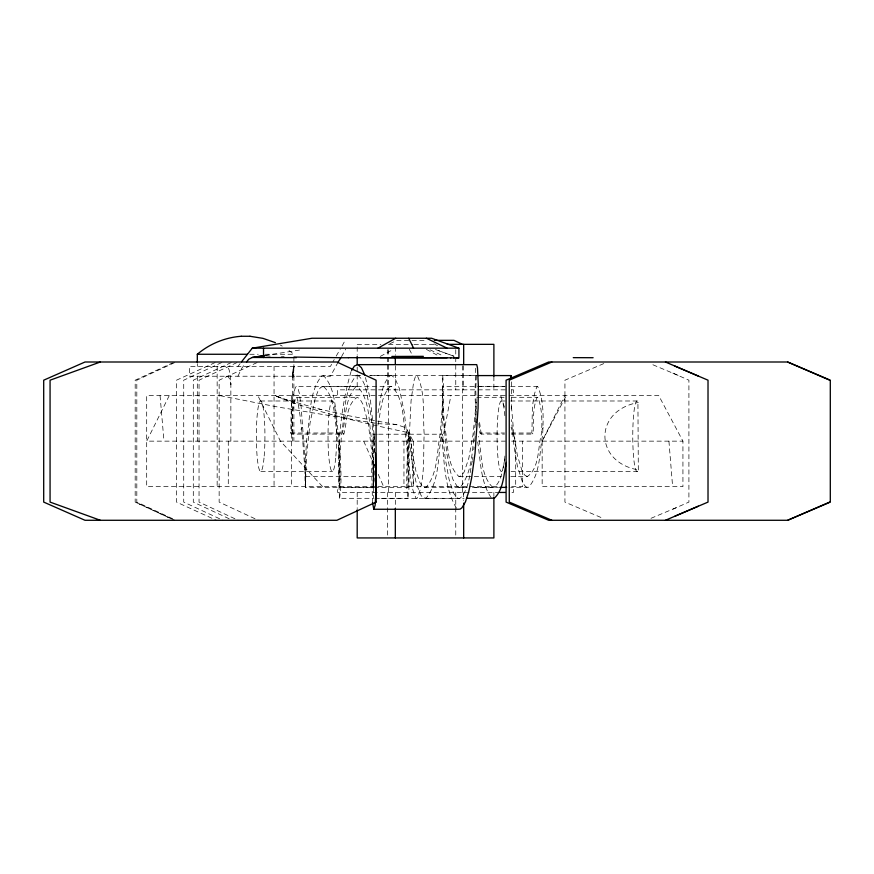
<?xml version="1.0" encoding="UTF-8"?>
<svg xmlns="http://www.w3.org/2000/svg" width="874" height="874" viewBox="0 0 874 874"><rect width="100%" height="100%" fill="white"/><g stroke="black" fill="none" stroke-linecap="round" stroke-linejoin="round"><path stroke-width="0.66" stroke-dasharray="4.37 3.28" d="M638.315 469.906L637.922 401.669A35.277 4.294 -90 0 0 632.765 435.94A35.277 4.294 -90 0 0 637.867 470.857L638.315 469.906C593.796 462.062 593.774 410.343 638.315 402.532M373.482 471.873L373.733 487.222L372.586 458.184L368.402 424.513L363.311 404.902L359.706 398.631L357.204 397.299C345.94 404.596 347.229 422.197 343.843 434.094L291.982 434.094L290.671 433.012C291.545 417.696 289.698 401.002 295.827 386.669L357.346 386.516C370.685 399.8 368.369 423.573 371.953 441.086C373.089 456.436 374.76 472.058 373.602 487.375L305.354 487.375C304.25 469.469 305.856 451.465 307.255 433.613C310.751 414.527 308.981 391.235 321.927 375.711L360.372 375.58M291.982 434.094C292.582 421.978 291.239 408.923 295.86 397.517L357.204 397.299M296.428 397.299L296.985 397.67C302.273 423.366 303.202 450.296 305.496 476.592L305.354 487.375L306.599 455.463L310.073 422.819L315.252 398.227L317.808 391.585L320.539 387.521L323.358 386.352L391.607 386.352C404.968 399.036 402.75 423.551 406.29 440.638C407.459 456.206 409.141 471.993 407.983 487.55L339.724 487.55C338.577 469.764 340.204 451.88 341.559 434.138C345.012 414.811 343.329 391.476 356.177 375.602L360.459 375.394M305.332 473.992L305.474 487.222L305.092 459.407L301.027 405.612L299.356 393.366L298.001 388.46L296.559 386.516M510.875 476.592L527.262 476.592C539.619 468.278 537.772 447.543 541.334 434.258C542.448 422.164 542.088 409.207 538.133 397.67L537.007 397.517C532.386 408.923 533.73 421.978 533.129 434.094L531.818 433.012C532.692 417.696 530.846 401.002 536.975 386.669L537.707 386.516C544.218 401.068 543.3 418.886 542.656 434.739C539.291 452.066 540.722 473.337 528.617 487.222L510.733 487.375M373.602 487.375L373.624 461.374M305.354 487.375L305.583 475.008M373.832 475.008L373.482 486.676L374.312 464.149M292.615 377.579L294.21 376.224M511.29 409.021L511.563 381.851M374.061 452.699L374.728 442.878M476.319 410.78L475.543 422.273M476.21 422.83L476.461 419.072M300.973 429.32L302.186 427.681M294.21 366.359L292.735 373.089A10.892 1.606 90 0 0 292.615 377.251M374.542 434.214L372.772 472.921L373.668 497.699M476.221 402.269L473.085 434.258L468.835 458.184L464.236 471.873L461.669 475.511L459.003 476.592C446.396 465.208 448.428 444.123 444.942 428.468C443.566 414.484 442.31 400.412 442.55 386.352L505.347 386.352M475.434 423.508C471.971 444.527 474.058 469.884 460.358 487.222L457.364 486.676L453.005 479.651L450.329 471.173L446.887 454.01L442.67 412.812L442.299 376.781L442.703 375.58L476.833 375.58M466.924 487.55L424.611 487.55L423.103 486.916L420.154 483.136L416.046 471.654L412.572 454.546L409.895 433.351L408.573 432.575L406.672 472.342L406.825 488.861L407.819 498.311L408.857 491.854L409.098 477.641L407.59 442.583L404.312 412.441L399.374 388.471L394.906 378.071L391.76 375.58L369.921 375.58M475.653 368.271L474.964 393.671L476.112 422.732M474.768 440.736L475.248 435.569M473.806 449.706L474.09 447.138M378.005 425.081C380.9 412.277 380.518 396.403 390.197 386.559L391.607 386.352M343.843 434.094L342.532 433.012C345.896 417.706 344.76 398.719 355.926 386.669L357.346 386.516M472.321 460.773C469.436 473.271 469.644 488.719 460.128 498.289L378.049 498.497M472.495 459.582L472.856 457.189M378.005 412.812C380.955 400.5 380.561 385.008 390.175 375.711L391.76 375.58M476.363 375.602L475.773 389.771L476.363 409.327M442.244 441.141L450.875 395.649M504.932 459.068C502.408 468.54 502.146 480.438 494.356 487.342L472.386 487.55M373.438 441.141L374.662 436.137M541.956 429.32L543.333 427.681M351.064 371.581C339.036 412.32 336.971 456.119 339.571 498.311L373.701 498.311M413.347 441.141L413.347 486.621L411.141 441.141L406.902 432.324L407.076 429.779L403.81 426.993L396.785 424.731L348.071 415.609L317.47 408.671L321.665 409.709L284.673 399.134L289.01 400.685L274.96 395.649L279.123 397.146M237.957 376.224L241.541 368.555L245.113 363.901M169.239 395.649L146.701 441.141L505.401 441.141M509.214 395.649L658.767 395.649L682.933 441.141L682.933 486.621L542.153 486.621L542.153 441.141L564.844 395.649M542.153 441.141L566.319 395.649M342.105 345.962L345.667 339.352M341.516 356.658L345.667 349.185M338.183 361.978L330.492 376.224L189.483 376.224L189.483 366.359L330.492 366.359A572.656 309.134 -17.6 0 1 331.716 364.087M339.724 487.55C340.915 469.862 338.992 451.934 337.375 434.28C333.89 418.668 335.845 397.79 323.358 386.352M237.957 366.359L240.11 363.628M380.288 356.406L393.322 349.392M389.826 343.777L397.102 340.347L425.54 340.347M174.745 362.568L136.814 380.19L136.814 502.091L173.522 519.145M221.668 362.568L183.726 380.19L183.726 502.091L222.892 520.281M231.26 362.568L193.296 380.19L193.296 502.091L230.037 519.145M236.985 362.568L199.043 380.19L199.043 502.091L238.209 520.281M257.087 362.568L219.145 380.19L219.145 502.091L258.311 520.281M173.281 362.568L135.186 380.19L135.175 502.091L174.516 520.281L135.186 502.091M339.571 498.311C342.717 477.728 339.844 455.802 338.697 434.859C335.026 416.035 337.353 390.165 323.511 375.58M215.124 362.546L176.493 380.19L176.493 502.091L216.326 520.281M603.77 363.595L564.932 380.19L564.932 502.091L603.77 518.675M651.01 518.304L678.082 506.92M264.975 355.467L302.765 349.556M424.611 487.55L426.108 487.342C438.125 473.129 436.782 451.814 440.103 434.28C441.599 418.351 442.867 402.346 442.55 386.352M408.573 432.575L412.452 465.416L416.461 484.141L421.137 495.547L422.787 497.437L426.119 498.18C439.895 481.017 437.787 455.725 441.414 434.859C442.692 415.172 444.615 395.256 442.703 375.58M357.193 344.345L380.846 344.345M388.515 344.345L412.878 344.345M414.09 344.345L436.956 344.345M249.811 354.265L258.201 354.265M265.041 354.265L293.893 354.265L287.786 349.611M672.904 373.132L688.909 380.19L688.909 502.091L672.904 509.149M369.91 375.394L476.57 375.394M678.082 375.361L651.01 363.977M479.629 386.516L505.292 386.516M510.689 386.516L537.707 386.516M505.325 389.837L337.637 389.837L337.637 395.649M512 389.837L513.442 389.837L513.442 395.649M505.325 395.649L146.69 395.649L146.69 486.621L499.764 486.621M476.789 397.299L505.15 397.299M511.902 397.299L537.576 397.299M260.397 400.991L332.065 400.991M501.119 400.991L505.194 400.991M510.613 400.991L636.807 400.991M290.671 433.012L342.532 433.012M478.832 423.606L479.957 433.012L504.527 433.012M511.345 433.012L531.818 433.012M479.957 433.012L481.268 434.094L504.473 434.094M511.29 434.094L533.129 434.094M377.306 434.214L373.22 434.214L371.701 470.649L372.51 502.572M378.628 434.214L442.561 434.214L445.27 458.588L449.007 479.16L453.519 493.067L456.785 497.699L458.457 498.497M511.629 441.141L682.933 441.141M260.889 471.425L332.557 471.425M511.115 471.425L637.31 471.425M305.496 476.592L373.744 476.592M459.003 476.592L501.326 476.592M511.694 486.621L522.663 486.621L522.663 441.141M458.861 487.375L467.055 487.375M472.517 487.375L498.453 487.375M499.764 492.444L337.637 492.444L337.637 486.621M512 492.444L513.442 492.444L513.442 486.621M375.066 498.311L407.819 498.311M424.447 498.311L464.039 498.311M377.743 423.617L396.785 424.731M265.816 355.794L270.678 356.166M375.175 423.202L277.735 406.989L219.997 395.649M226.508 376.224L227.076 376.312A9.188 4.545 -89.7 0 1 228.693 377.339L230.277 380.354L230.856 384.702L230.823 382.025M406.902 432.324C368.784 424.207 330.634 415.609 293.719 403.012L274.818 395.649M527.262 476.592L524.597 475.008L522.018 470.78L517.386 455.463L513.868 434.149L511.192 403.537M492.86 487.55C479.935 475.063 482.011 453.136 478.471 436.476M275.474 395.649L283.526 399.265M357.761 375.394C366.774 381.752 366.446 395.267 369.265 405.033C371.931 420.634 373.427 436.41 374.356 452.197M527.109 487.375L525.613 486.676L522.674 482.798L517.342 465.973L514.174 447.444L511.356 419.607M430.03 349.818L443.446 356.068M426.37 349.392L439.567 356.395M434.094 343.832L437.459 345.689M280.303 345.055L282.215 346.115M322.572 486.621L280.423 441.141L257.874 395.649M491.035 497.437C480.241 481.377 480.678 460.423 477.663 441.883M456.457 508.198C443.424 486.272 444.626 458.85 441.25 434.214M407.076 429.779L413.173 441.141M409.316 349.283L412.976 356.286M363.715 441.141L374.476 465.722M378.245 474.331L383.62 486.621M500.66 395.649L504.833 408.289M511.104 427.244L515.693 441.141L515.693 486.621M365.507 377.513L370.456 400.39L374.706 440.135M407.983 487.55L407.787 466.476L411.086 400.543L413.708 381.643L415.379 376.738L417.171 375.394C425.769 393.092 422.688 414.953 424.196 434.28C422.994 455.441 425.605 478.482 417.193 498.289L416.21 498.497C406.847 479.149 410.179 455.332 408.551 434.214M481.268 434.094L479.564 422.415M160.062 395.649L163.984 441.141M668.927 441.141L672.619 486.621M373.34 469.174L373.985 481.88M305.234 471.873L305.736 481.88M493.886 376.454L493.886 389.837M493.886 492.444L493.886 496.465M463.668 365.747L463.668 389.837M463.668 492.444L463.668 500.474M462.477 365.747L462.477 492.444M455.758 349.698L455.758 389.837M455.758 492.444L455.758 537.936M403.952 441.141L403.952 486.621M395.321 347.022L395.321 355.052M395.321 365.747L395.321 389.837M395.321 492.444L395.321 508.504M388.602 349.698L388.602 492.444M387.411 349.698L387.411 389.837M387.411 492.444L387.411 537.936M357.193 347.022L357.193 355.052M357.193 367.091L357.193 389.837M357.193 492.444L357.193 508.504M339.09 441.141L339.09 486.621M293.893 356.953L293.893 366.359M293.893 376.224L293.893 441.141M293.806 366.73L293.806 376.279M293.598 367.189L293.598 376.333M293.413 367.823L293.413 376.399M293.238 368.609L293.238 376.486M293.085 369.549L292.943 376.683M292.823 371.811L292.735 376.913M292.626 375.831L292.615 441.141M291.643 395.649L291.643 486.621M274.054 366.359L274.054 486.621M230.856 441.141L230.856 384.374A18.015 4.348 -90 0 0 226.508 366.359M228.278 441.141L228.278 486.621M217.156 366.359L217.156 486.621M197.316 363.671L197.316 366.359M197.316 376.224L197.316 441.141M504.921 456.031A35.277 4.294 -90 0 1 498.519 462.554A35.277 4.294 -90 0 1 498.562 409.513A35.277 4.294 -90 0 1 504.954 416.832M332.961 361.814A572.656 309.134 -17.6 0 1 334.229 359.542M336.184 356.122A572.656 309.134 -17.6 0 1 340.226 349.305M453.956 356.231L435.328 349.469L453.901 356.231M264.188 456.031A35.277 4.294 -90 0 0 260.955 401.024A35.277 4.294 -90 0 0 256.781 451.574A35.277 4.294 -90 0 0 264.188 456.031M335.867 456.031A35.277 4.294 -90 0 0 332.623 401.024A35.277 4.294 -90 0 0 328.449 451.574A35.277 4.294 -90 0 0 335.867 456.031"/><path stroke-width="1.31" d="M506.407 462.422C503.544 474.32 503.752 489.276 494.367 498.18L466.76 498.311M510.547 376.781L510.951 375.58L511.356 378.071M351.621 370.478L354.44 365.988L357.925 364.633L476.734 364.633L477.466 367.67L478.362 386.079L478.078 408.475L475.063 453.027L471.621 478.002L468.737 491.647L465.471 501.818L461.942 507.827L460.128 509.138L458.293 509.258L373.799 509.258L372.51 502.572M338.183 361.978L340.926 357.728L348.475 357.75M246.555 362.044L248.697 359.247L252.28 357.455L264.603 355.707M241.541 361.814L252.28 348.169L311.942 338.249L431.603 338.249L458.861 348.169M197.316 362.328L197.316 354.265C209.574 343.843 225.164 337.451 241.224 336.272M377.918 348.169L395.693 338.249M787.638 520.281L830.3 502.091L830.3 380.19L787.638 362L548.697 362L506.101 380.19L506.101 502.091L548.697 520.281L787.671 520.281L829.699 502.091M665.431 520.281L698.359 506.177M551.865 362L509.247 380.19L509.28 502.091L551.865 520.281M100.324 362L50.069 380.19L50.069 502.091L100.324 520.281M373.799 509.258L375.121 505.38L376.006 491.647L375.47 453.027M264.975 355.467L252.28 357.455L296.439 357.641M241.246 336.272L249.964 336.272M281.319 357.138L283.919 357.051M434.334 340.347L453.977 340.347L462.477 344.345M447.248 344.345L493.886 344.345L493.886 376.454M252.28 348.169L458.926 348.169L458.926 358.034L457.976 358.012M197.316 354.265L247.397 354.265M348.507 357.684L447.106 357.772M380.31 357.706L450.973 357.848M674.881 366.075L708.016 380.19L708.016 502.091L674.881 516.206M478.198 375.58L510.951 375.58M698.359 376.104L665.431 362M499.819 487.375L506.636 487.375M499.764 492.444L505.325 492.444M340.926 357.728L294.09 357.062M450.492 357.837L454.13 357.914M453.748 357.903L456.534 357.969M456.261 357.969L458.14 358.012M249.986 336.272L262.954 338.358L275.386 342.641M787.638 362L829.699 380.19M426.37 338.249L447.106 348.169M357.925 364.633L361.399 367.67L364.731 374.946M408.715 338.249L413.577 348.169M493.886 497.798L493.886 537.936L357.193 537.936L357.193 509.837M463.668 344.345L463.668 364.414M463.668 503.151L463.668 537.936M395.321 356.384L395.321 364.414M395.321 508.504L395.321 537.936M357.193 356.384L357.193 364.414M263.522 348.169L263.522 357.586M423.387 356.341A652.922 8.816 -0.9 0 1 391.836 356.45M573.257 357.652A772.037 0.645 0 0 1 593.118 357.717M376.093 502.091L336.916 520.281L85.007 520.281L43.7 502.091L43.7 380.19L85.007 362L336.916 362L376.093 380.19L376.093 502.091"/></g></svg>
